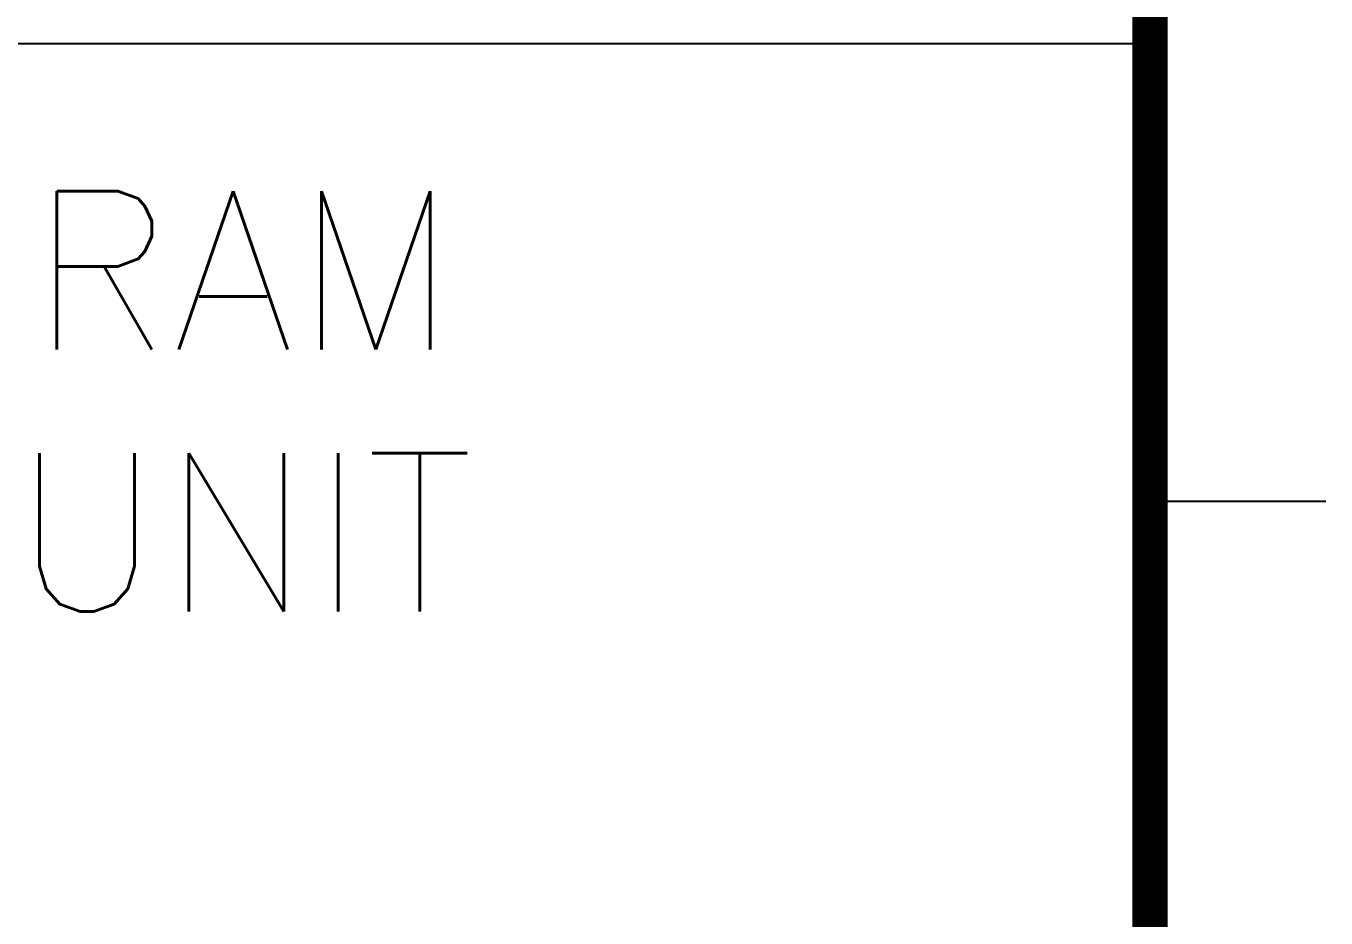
# Model space of a CAD drawing. Header units: millimetres. Extents: x 970 to 1838, y -23 to 597.
# Drawn here: x 1798.56 to 1838.1, y 48.43 to 75.57 of the extents above; entities that cross this region are included whole.
import ezdxf
from ezdxf.enums import TextEntityAlignment as Align

# ---------------------------------------------------------------- set-up
doc = ezdxf.new("R2010")
doc.units = ezdxf.units.MM
for name, color, linetype in [('2', 7, 'Continuous'), ('DIM', 7, 'Continuous'), ('DWGLMT', 6, 'Continuous')]:
    doc.layers.add(name, color=color, linetype=linetype)
doc.styles.get("Standard").update_dxf_attribs({"font": 'romans.shx'})

msp = doc.modelspace()

# ---------------------------------------------------------------- linework, layer by layer
at = {"color": 6, "const_width": 1.071}
msp.add_lwpolyline([(970.594, 585.9), (1832.749, 585.9), (1832.749, -11.718), (970.594, -11.718), (970.594, 585.9)], dxfattribs=at)
at = {"layer": 'DIM', "color": 7}
msp.add_line((1832.749, 61.11), (1838.104, 61.11), dxfattribs=at)
at = {"layer": 'DWGLMT'}
msp.add_line((1688.164, 75.033), (1832.749, 75.033), dxfattribs=at)

# ---------------------------------------------------------------- texts
at = {"layer": '2', "color": 2}
for s, p in [('PIPING & INSTRUMENT DIAGRAM', (1760.457, 68.138)), ('EXOLFINING N EXTRACTION UNIT', (1760.759, 60.164))]:
    msp.add_text(s, height=4.8195, dxfattribs=at).set_placement(p, align=Align.MIDDLE)

doc.saveas('drawing.dxf')
